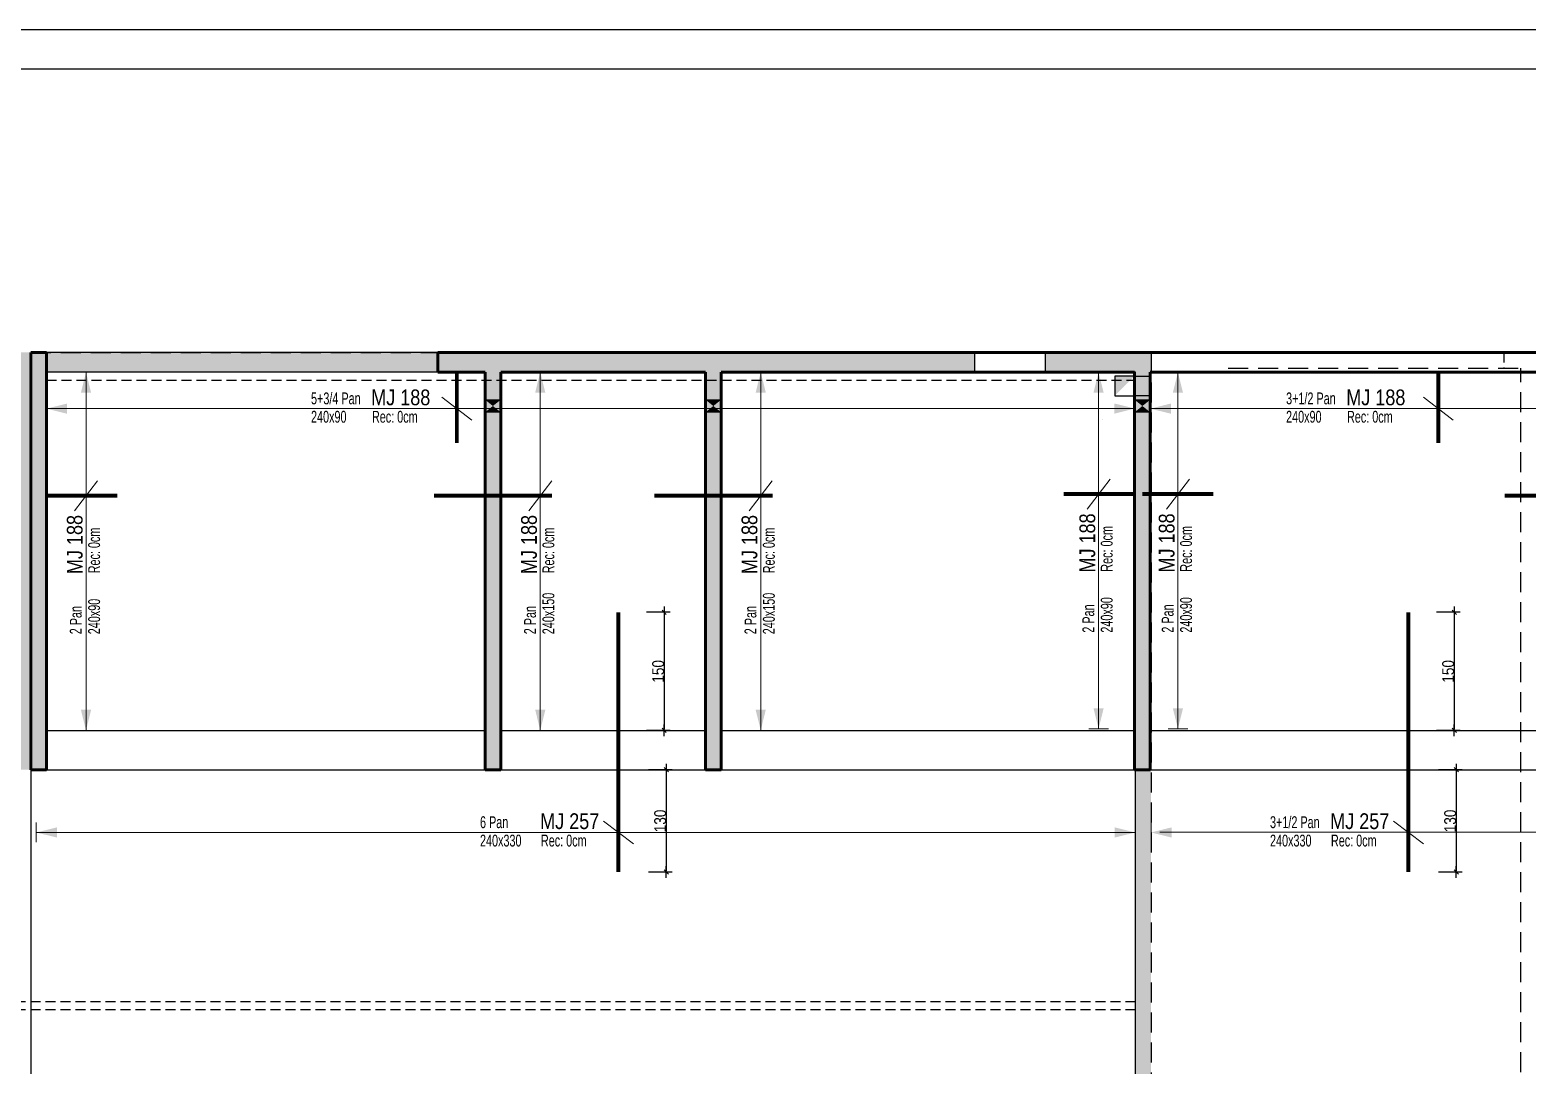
# Model space of a CAD drawing. Header units: millimetres. Extents: x 12821 to 19311, y -3644 to -409.
# Drawn here: x 15401 to 17303, y -1724 to -409 of the extents above; entities that cross this region are included whole.
import ezdxf

# ---------------------------------------------------------------- set-up
doc = ezdxf.new("R2010")
doc.units = ezdxf.units.MM
doc.linetypes.add('CACHE', pattern=[9.525, 6.35, -3.175])
doc.linetypes.add('CACHEX2', pattern=[19.05, 12.7, -6.35])
for name, color, linetype in [('01-Cad  2', 1, 'Continuous'), ('01_ARMA_INF', 50, 'Continuous'), ('01_cote_gen', 4, 'Continuous'), ('01_linteaux', 2, 'Continuous'), ('01_murs_sup', 2, 'CACHEX2'), ('01_resv', 32, 'Continuous'), ('01_texte', 230, 'Continuous'), ('AA_COTES', 2, 'Continuous')]:
    doc.layers.add(name, color=color, linetype=linetype)
doc.layers.add('01_murs_coup', color=5, linetype='Continuous', lineweight=60)
doc.styles.add('PATIO', font='ARIALN.TTF')
doc.styles.add('STYLE2', font='ARIALN.TTF')
doc.dimstyles.new('JB50', dxfattribs={"dimscale": 0.1, "dimtxt": 150, "dimasz": 15, "dimexe": 0.1, "dimexo": 0.1, "dimgap": 0.09, "dimtad": 1, "dimdec": 1, "dimdsep": 46, "dimtxsty": 'STYLE2', "dimblk1": 'BOND_G', "dimblk2": 'BOND_D', "dimsah": 1, "dimcen": 1.5, "dimdle": 0.01, "dimse1": 1, "dimse2": 1, "dimclrd": 4, "dimclre": 2, "dimclrt": 6, "dimazin": 2, "dimtfac": 2.333333, "dimtdec": 1, "dimtix": 1, "dimtmove": 2, "dimatfit": 3, "dimldrblk": 'BOND_G', "dimfxl": 1, "dimtolj": 1, "dimtzin": 0, "dimarcsym": 0})

# ---------------------------------------------------------------- blocks, each defined once
blk = doc.blocks.new('BOND_G')
at = {"layer": 'AA_COTES', "color": 0}
for p, q in [((0, -5), (0, 15)), ((5, 0), (-5, 0)), ((1.8, 1.8), (-1.8, -1.8))]:
    blk.add_line(p, q, dxfattribs=at)
blk = doc.blocks.new('BOND_D')
at = {"layer": 'AA_COTES', "color": 0}
for p, q in [((5, 0), (-5, 0)), ((-1.8, -1.8), (1.8, 1.8)), ((0, 5), (0, -15))]:
    blk.add_line(p, q, dxfattribs=at)
blk = doc.blocks.new('*D1585')
at = {"layer": '01_cote_gen', "color": 4, "lineweight": -2, "transparency": 16777216}
blk.add_line((16206.7, -1150.7), (16206.7, -1297.7), dxfattribs=at)
at = {"layer": 'Defpoints', "color": 0, "transparency": 16777216}
for p in [(16148.6, -1149.2), (16148.6, -1299.2), (16206.7, -1299.2)]:
    blk.add_point(p, dxfattribs=at)
at = {"layer": '01_cote_gen', "color": 4, "lineweight": -2, "transparency": 16777216, "xscale": 1.5, "yscale": 1.5, "zscale": 1.5}
for name, p, rotation in [('BOND_G', (16206.7, -1149.2), 90), ('BOND_D', (16206.7, -1299.2), 270)]:
    blk.add_blockref(name, p, dxfattribs=dict(at, rotation=rotation))
at = {"layer": '01_cote_gen', "color": 6, "transparency": 16777216, "insert": (16199.1, -1224.2), "char_height": 15, "attachment_point": 5, "rotation": 90, "style": 'STYLE2'}
blk.add_mtext('\\A1;150', dxfattribs=at)
blk = doc.blocks.new('*D1586')
at = {"layer": '01_cote_gen', "color": 4, "lineweight": -2, "transparency": 16777216}
blk.add_line((16209.4, -1350.7), (16209.4, -1477.7), dxfattribs=at)
at = {"layer": 'Defpoints', "color": 0, "transparency": 16777216}
for p in [(16152.7, -1349.2), (16148.6, -1479.2), (16209.4, -1479.2)]:
    blk.add_point(p, dxfattribs=at)
at = {"layer": '01_cote_gen', "color": 4, "lineweight": -2, "transparency": 16777216, "xscale": 1.5, "yscale": 1.5, "zscale": 1.5}
for name, p, rotation in [('BOND_G', (16209.4, -1349.2), 90), ('BOND_D', (16209.4, -1479.2), 270)]:
    blk.add_blockref(name, p, dxfattribs=dict(at, rotation=rotation))
at = {"layer": '01_cote_gen', "color": 6, "transparency": 16777216, "insert": (16201.7, -1414.2), "char_height": 15, "attachment_point": 5, "rotation": 90, "style": 'STYLE2'}
blk.add_mtext('\\A1;130', dxfattribs=at)
blk = doc.blocks.new('*D1605')
at = {"layer": '01_cote_gen', "color": 4, "lineweight": -2, "transparency": 16777216}
blk.add_line((17210.2, -1150.7), (17210.2, -1297.7), dxfattribs=at)
at = {"layer": 'Defpoints', "color": 0, "transparency": 16777216}
for p in [(17152, -1149.2), (17152, -1299.2), (17210.2, -1299.2)]:
    blk.add_point(p, dxfattribs=at)
at = {"layer": '01_cote_gen', "color": 4, "lineweight": -2, "transparency": 16777216, "xscale": 1.5, "yscale": 1.5, "zscale": 1.5}
for name, p, rotation in [('BOND_G', (17210.2, -1149.2), 90), ('BOND_D', (17210.2, -1299.2), 270)]:
    blk.add_blockref(name, p, dxfattribs=dict(at, rotation=rotation))
at = {"layer": '01_cote_gen', "color": 6, "transparency": 16777216, "insert": (17202.5, -1224.2), "char_height": 15, "attachment_point": 5, "rotation": 90, "style": 'STYLE2'}
blk.add_mtext('\\A1;150', dxfattribs=at)
blk = doc.blocks.new('*D1606')
at = {"layer": '01_cote_gen', "color": 4, "lineweight": -2, "transparency": 16777216}
blk.add_line((17212.8, -1350.7), (17212.8, -1477.7), dxfattribs=at)
at = {"layer": 'Defpoints', "color": 0, "transparency": 16777216}
for p in [(17156.1, -1349.2), (17152, -1479.2), (17212.8, -1479.2)]:
    blk.add_point(p, dxfattribs=at)
at = {"layer": '01_cote_gen', "color": 4, "lineweight": -2, "transparency": 16777216, "xscale": 1.5, "yscale": 1.5, "zscale": 1.5}
for name, p, rotation in [('BOND_G', (17212.8, -1349.2), 90), ('BOND_D', (17212.8, -1479.2), 270)]:
    blk.add_blockref(name, p, dxfattribs=dict(at, rotation=rotation))
at = {"layer": '01_cote_gen', "color": 6, "transparency": 16777216, "insert": (17205.1, -1414.2), "char_height": 15, "attachment_point": 5, "rotation": 90, "style": 'STYLE2'}
blk.add_mtext('\\A1;130', dxfattribs=at)

msp = doc.modelspace()

# ---------------------------------------------------------------- hatches: boundary and pattern name
at = {"layer": '01_murs_sup'}
h = msp.add_hatch(dxfattribs=at)
h.set_pattern_fill('DASH', color=256, scale=2.5, angle=135)
h.set_pattern_definition([(135, (-2358.358, 22280.722), (-11.2253202, 9e-16), [7.9375, -7.9375])])
h.paths.add_polyline_path([(16601.06, -819.18), (15402.16, -819.18), (15402.16, -1349.18), (15422.16, -1349.18), (15422.16, -844.18), (15979.16, -844.18), (15979.16, -1349.18), (15999.16, -1349.18), (15999.16, -844.18), (16259.16, -844.18), (16259.16, -1349.18), (16279.16, -1349.18), (16279.16, -844.18), (16601.06, -844.18)])
h.paths.add_polyline_path([(16825.16, -819.18), (16691.06, -819.18), (16691.06, -844.18), (16805.16, -844.18), (16805.16, -2452.18), (16544.16, -2452.18), (16544.16, -1899.18), (16382.36, -1899.18), (16382.36, -1919.18), (16387.16, -1919.18), (16387.16, -2452.18), (16380.16, -2452.18), (16380.16, -2477.18), (16388.16, -2477.18), (16388.16, -2611.15), (16404.16, -2611.15), (16404.16, -2477.18), (16415.16, -2477.18), (16415.16, -2452.18), (16404.16, -2452.18), (16404.16, -1919.18), (16525.16, -1919.18), (16525.16, -2452.18), (16521.85, -2452.18), (16521.85, -2477.18), (16524.16, -2477.18), (16524.16, -2611.15), (16540.16, -2611.15), (16540.16, -2477.18), (16825.16, -2477.18)])
h.paths.add_polyline_path([(16267.16, -1919.18), (16279.16, -1919.18), (16279.16, -1899.18), (16249.16, -1899.18), (16249.16, -2452.18), (15999.16, -2452.18), (15999.16, -1949.18), (15979.16, -1949.18), (15979.16, -2452.18), (15422.16, -2452.18), (15422.16, -1949.18), (15402.16, -1949.18), (15402.16, -2477.18), (16272.16, -2477.18), (16272.16, -2452.18), (16267.16, -2452.18)])
h.paths.add_polyline_path([(14007.16, -844.18), (14007.16, -844.18), (14007.16, -1398.14), (14267.16, -1398.14), (14267.16, -1380.14), (14212.16, -1380.14), (14212.17, -1142.18), (14192.17, -1142.17), (14192.16, -1380.14), (14027.16, -1380.14), (14027.16, -1032.18), (14035.16, -1032.18), (14035.16, -1014.18), (14027.16, -1014.18), (14027.16, -844.18), (14377.16, -844.18), (14377.16, -1014.18), (14137.16, -1014.18), (14137.16, -1032.18), (14192.17, -1032.18), (14192.17, -1040.18), (14212.17, -1040.18), (14212.17, -1032.18), (14377.16, -1032.18), (14377.16, -1380.14), (14369.16, -1380.14), (14369.16, -1398.14), (14395.16, -1398.14), (14395.16, -844.18), (14803.16, -844.18), (14803.16, -1349.18), (14823.16, -1349.18), (14823.16, -844.18), (15380.16, -844.18), (15380.16, -1349.18), (15400.16, -1349.18), (15400.16, -819.18), (14007.16, -819.18)])

# ---------------------------------------------------------------- linework, layer by layer
at = {"layer": '01-Cad  2'}
for p, q in [((19310.7, -409.44), (12820.7, -409.44)), ((19260.7, -459.44), (12870.7, -459.44))]:
    msp.add_line(p, q, dxfattribs=at)
at = {"layer": '01_ARMA_INF', "linetype": 'CACHE', "lineweight": 0, "ltscale": 4, "const_width": 5, "flags": 128}
for points in [[(15943.38, -844.18), (15943.38, -934.18)], [(17189.99, -844.18), (17189.99, -934.18)], [(15422.15, -1001.08), (15512.15, -1001.08)], [(15914.37, -1001.08), (16064.37, -1001.08)], [(16194.37, -1001.08), (16344.37, -1001.08)], [(16714.16, -999.07), (16804.16, -999.07)], [(16814.16, -999.07), (16904.16, -999.07)], [(17274.37, -1001.08), (17424.37, -1001.08)], [(16148.57, -1479.18), (16148.57, -1149.18)], [(17152, -1479.18), (17152, -1149.18)]]:
    msp.add_lwpolyline(points, dxfattribs=at)
at = {"layer": '01_linteaux'}
for p, q in [((15919.16, -819.18), (15422.15, -819.18)), ((15919.16, -844.18), (15422.15, -844.18)), ((15422.2, -1299.18), (15979.22, -1299.17)), ((15999.22, -1299.17), (16259.22, -1299.17)), ((16279.22, -1299.17), (16804.22, -1299.17)), ((16824.22, -1299.17), (17339.22, -1299.17)), ((15402.15, -1349.18), (15402.16, -1949.18)), ((15422.2, -1349.18), (15979.22, -1349.17)), ((15999.22, -1349.17), (16259.22, -1349.17)), ((16279.22, -1349.17), (16804.22, -1349.17)), ((16805.16, -1949.18), (16805.16, -1349.17)), ((16824.16, -1349.18), (17339.22, -1349.17))]:
    msp.add_line(p, q, dxfattribs=at)
at = {"layer": '01_murs_coup'}
for p, q in [((15402.15, -819.18), (15402.15, -1349.18)), ((15402.15, -819.18), (15422.15, -819.18)), ((15402.15, -819.18), (15402.15, -1349.18)), ((15402.15, -819.18), (15422.15, -819.18)), ((15422.15, -819.18), (15422.15, -1349.18)), ((15919.16, -819.18), (17510.16, -819.18)), ((15919.16, -819.18), (17510.16, -819.18)), ((15919.16, -844.18), (15919.16, -819.18)), ((15422.15, -844.18), (15422.15, -1349.18)), ((15919.16, -844.18), (15979.16, -844.18)), ((15979.11, -844.18), (15979.16, -844.18)), ((15979.11, -844.18), (15979.16, -844.18)), ((15979.16, -1349.17), (15979.16, -844.18)), ((15979.16, -1349.17), (15979.16, -844.18)), ((15999.16, -1349.17), (15999.16, -844.18)), ((15999.16, -844.18), (16259.16, -844.18)), ((15999.16, -1349.17), (15999.16, -844.18)), ((15999.16, -844.18), (16259.16, -844.18)), ((16259.16, -1349.17), (16259.16, -844.18)), ((16259.16, -1349.17), (16259.16, -844.18)), ((16279.16, -1349.17), (16279.16, -844.18)), ((16279.16, -844.18), (16804.16, -844.18)), ((16279.16, -1349.17), (16279.16, -844.18)), ((16279.16, -844.18), (16804.16, -844.18)), ((16804.16, -844.18), (16804.16, -1349.17)), ((16804.16, -844.18), (16804.16, -1349.17)), ((16824.16, -844.18), (16824.16, -1349.17)), ((16824.16, -844.18), (17339.16, -844.18)), ((16824.16, -844.18), (16824.16, -1349.17)), ((16824.16, -844.18), (17339.16, -844.18)), ((15402.2, -1349.18), (15422.2, -1349.18)), ((15422.2, -1349.18), (15402.2, -1349.18)), ((15402.2, -1349.18), (15422.2, -1349.18)), ((15422.2, -1349.18), (15402.2, -1349.18)), ((15979.16, -1349.17), (15999.16, -1349.17)), ((15979.16, -1349.17), (15999.16, -1349.17)), ((16259.16, -1349.17), (16279.16, -1349.17)), ((16259.16, -1349.17), (16279.16, -1349.17)), ((16804.16, -1349.17), (16824.16, -1349.17)), ((16804.16, -1349.17), (16824.16, -1349.17))]:
    msp.add_line(p, q, dxfattribs=at)
at = {"layer": '01_murs_sup', "ltscale": 2}
for p, q in [((15402.15, -819.18), (15422.15, -819.18)), ((15402.15, -819.18), (15422.15, -819.18)), ((15402.16, -819.18), (16601.06, -819.18)), ((15402.16, -1349.18), (15402.16, -819.18)), ((15402.16, -819.18), (16601.06, -819.18)), ((15402.16, -1349.18), (15402.16, -819.18)), ((16601.06, -819.18), (16601.06, -844.18)), ((16601.06, -819.18), (16601.06, -844.18)), ((16691.06, -819.18), (16825.16, -819.18)), ((16691.06, -844.18), (16691.06, -819.18)), ((16691.06, -819.18), (16825.16, -819.18)), ((16691.06, -844.18), (16691.06, -819.18)), ((16825.16, -819.18), (16825.16, -2477.18)), ((16825.16, -819.18), (16825.16, -2477.18)), ((15979.16, -844.18), (15422.16, -844.18)), ((15422.16, -844.18), (15422.16, -1349.18)), ((15979.16, -844.18), (15422.16, -844.18)), ((15422.16, -844.18), (15422.16, -1349.18)), ((15979.16, -1349.18), (15979.16, -844.18)), ((15979.16, -1349.18), (15979.16, -844.18)), ((16259.16, -844.18), (15999.16, -844.18)), ((15999.16, -844.18), (15999.16, -1349.18)), ((16259.16, -844.18), (15999.16, -844.18)), ((15999.16, -844.18), (15999.16, -1349.18)), ((16259.16, -1349.18), (16259.16, -844.18)), ((16259.16, -1349.18), (16259.16, -844.18)), ((16601.06, -844.18), (16279.16, -844.18)), ((16279.16, -844.18), (16279.16, -1349.18)), ((16601.06, -844.18), (16279.16, -844.18)), ((16279.16, -844.18), (16279.16, -1349.18)), ((16805.16, -844.18), (16691.06, -844.18)), ((16805.16, -844.18), (16691.06, -844.18)), ((16805.16, -2452.18), (16805.16, -844.18)), ((16805.16, -2452.18), (16805.16, -844.18)), ((16923.16, -839.18), (17294.68, -839.18)), ((16923.16, -839.18), (17294.68, -839.18)), ((17294.68, -2457.18), (17294.68, -839.18)), ((17294.68, -2457.18), (17294.68, -839.18)), ((15422.15, -1349.18), (15402.15, -1349.18)), ((15422.15, -1349.18), (15402.15, -1349.18)), ((15422.16, -1349.18), (15402.16, -1349.18)), ((15422.16, -1349.18), (15402.16, -1349.18)), ((15979.16, -1349.18), (15999.16, -1349.18)), ((15999.16, -1349.18), (15979.16, -1349.18)), ((15979.16, -1349.18), (15999.16, -1349.18)), ((15999.16, -1349.18), (15979.16, -1349.18)), ((16259.16, -1349.18), (16279.16, -1349.18)), ((16279.16, -1349.18), (16259.16, -1349.18)), ((16259.16, -1349.18), (16279.16, -1349.18)), ((16279.16, -1349.18), (16259.16, -1349.18)), ((16804.16, -1349.18), (16824.16, -1349.18)), ((16804.16, -1349.18), (16824.16, -1349.18))]:
    msp.add_line(p, q, dxfattribs=at)
at = {"layer": '01_murs_sup'}
for p, q in [((17273.16, -819.18), (17273.16, -839.18)), ((17273.16, -819.18), (17273.16, -839.18)), ((15422.15, -854.18), (16804.16, -854.28)), ((15422.15, -854.18), (16804.16, -854.28)), ((16805.16, -1644.19), (14212.16, -1644.17)), ((16805.16, -1644.19), (14212.16, -1644.17)), ((16805.16, -1654.19), (14212.16, -1654.17)), ((16805.16, -1654.19), (14212.16, -1654.17))]:
    msp.add_line(p, q, dxfattribs=at)
at = {"layer": '01_resv'}
for p, q in [((16804.16, -849.14), (16779.16, -849.14)), ((16779.16, -849.14), (16779.16, -874.14)), ((16804.16, -849.14), (16779.16, -849.14)), ((16804.16, -849.14), (16804.16, -849.14)), ((16804.16, -849.14), (16824.16, -849.14)), ((16804.16, -874.14), (16804.16, -849.14)), ((16804.16, -874.14), (16804.16, -849.14)), ((16824.16, -849.14), (16824.16, -874.14)), ((16779.16, -874.14), (16804.16, -874.14)), ((16824.16, -874.14), (16804.16, -874.14)), ((16824.16, -874.14), (16804.16, -874.14)), ((15979.16, -879.13), (15979.16, -879.13)), ((15979.16, -879.13), (15999.16, -879.13)), ((15979.16, -895.13), (15979.16, -879.13)), ((15999.16, -879.13), (15999.16, -895.13)), ((15999.16, -895.13), (15999.16, -879.13)), ((16259.16, -879.13), (16259.16, -879.13)), ((16259.16, -879.13), (16279.16, -879.13)), ((16259.16, -895.13), (16259.16, -879.13)), ((16279.16, -879.13), (16279.16, -895.13)), ((16279.16, -895.13), (16279.16, -879.13)), ((16804.11, -879.13), (16804.11, -879.13)), ((16804.11, -879.13), (16824.11, -879.13)), ((16804.11, -895.13), (16804.11, -879.13)), ((16824.11, -879.13), (16824.11, -895.13)), ((16824.11, -895.13), (16824.11, -879.13)), ((15999.16, -895.13), (15979.16, -895.13)), ((16279.16, -895.13), (16259.16, -895.13)), ((16763.86, -903.85), (16763.86, -903.85)), ((16824.11, -895.13), (16804.11, -895.13))]:
    msp.add_line(p, q, dxfattribs=at)
for points in [[(16779.16, -874.14), (16779.16, -849.14), (16804.16, -849.14)], [(16804.16, -849.14), (16824.16, -849.14), (16824.16, -874.14), (16804.16, -874.14)], [(15979.16, -879.13), (15999.16, -879.13), (15999.16, -895.13), (15979.16, -895.13)], [(16259.16, -879.13), (16279.16, -879.13), (16279.16, -895.13), (16259.16, -895.13)], [(16804.11, -879.13), (16824.11, -879.13), (16824.11, -895.13), (16804.11, -895.13)]]:
    msp.add_solid(points, dxfattribs=at)
at = {"layer": '01_texte', "linetype": 'Continuous', "lineweight": 0}
for p, q in [((15459.88, -844.18), (15484.84, -844.18)), ((15472.36, -1299.17), (15472.36, -844.18)), ((16036.85, -844.18), (16061.81, -844.18)), ((16049.33, -1299.17), (16049.33, -844.18)), ((16316.85, -844.18), (16341.81, -844.18)), ((16329.33, -1299.17), (16329.33, -844.18)), ((16746, -844.21), (16770.96, -844.21)), ((16758.48, -1297.16), (16758.48, -844.21)), ((16846.75, -844.18), (16871.71, -844.18)), ((16859.23, -1297.16), (16859.23, -844.18)), ((15422.15, -878.03), (15422.15, -902.99)), ((15422.15, -890.51), (16804.59, -890.39)), ((15924.35, -876), (15962.42, -905.01)), ((16804.59, -877.91), (16804.59, -902.87)), ((16824.16, -878.02), (16824.16, -902.98)), ((16824.16, -890.5), (17615.16, -890.5)), ((17170.96, -876), (17209.03, -905.01)), ((15457.85, -1020.12), (15486.86, -982.04)), ((16034.83, -1020.12), (16063.84, -982.04)), ((16314.83, -1020.12), (16343.84, -982.04)), ((16743.98, -1018.1), (16772.99, -980.03)), ((16844.73, -1018.1), (16873.74, -980.03)), ((15459.88, -1299.17), (15484.84, -1299.17)), ((16036.85, -1299.17), (16061.81, -1299.17)), ((16316.85, -1299.17), (16341.81, -1299.17)), ((16746, -1297.16), (16770.96, -1297.16)), ((16846.75, -1297.16), (16871.71, -1297.16)), ((15409.24, -1416.4), (15409.24, -1441.37)), ((16129.74, -1414.38), (16167.81, -1443.39)), ((16805.16, -1416.4), (16805.16, -1441.37)), ((16825.16, -1416.4), (16825.16, -1441.37)), ((17133.17, -1414.38), (17171.24, -1443.39)), ((15409.24, -1428.88), (16805.16, -1428.88)), ((16836.16, -1428.38), (17615.16, -1428.38))]:
    msp.add_line(p, q, dxfattribs=at)
for points in [[(15472.36, -844.18), (15465.9, -870.27), (15472.36, -870.27)], [(15472.36, -844.18), (15478.82, -870.27), (15472.36, -870.27)], [(16049.33, -844.18), (16042.87, -870.27), (16049.33, -870.27)], [(16049.33, -844.18), (16055.79, -870.27), (16049.33, -870.27)], [(16329.33, -844.18), (16322.87, -870.27), (16329.33, -870.27)], [(16329.33, -844.18), (16335.79, -870.27), (16329.33, -870.27)], [(16758.48, -844.21), (16752.02, -870.31), (16758.48, -870.31)], [(16758.48, -844.21), (16764.94, -870.31), (16758.48, -870.31)], [(16859.23, -844.18), (16852.77, -870.27), (16859.23, -870.27)], [(16859.23, -844.18), (16865.69, -870.27), (16859.23, -870.27)], [(15422.15, -890.51), (15448.24, -884.05), (15448.24, -890.51)], [(15422.15, -890.51), (15448.24, -896.97), (15448.24, -890.51)], [(16804.59, -890.39), (16778.5, -883.93), (16778.5, -890.39)], [(16804.59, -890.39), (16778.5, -896.85), (16778.5, -890.39)], [(16824.16, -890.5), (16850.26, -884.04), (16850.26, -890.5)], [(16824.16, -890.5), (16850.26, -896.96), (16850.26, -890.5)], [(15472.36, -1299.17), (15465.9, -1273.08), (15472.36, -1273.08)], [(15472.36, -1299.17), (15478.82, -1273.08), (15472.36, -1273.08)], [(16049.33, -1299.17), (16042.87, -1273.08), (16049.33, -1273.08)], [(16049.33, -1299.17), (16055.79, -1273.08), (16049.33, -1273.08)], [(16329.33, -1299.17), (16322.87, -1273.08), (16329.33, -1273.08)], [(16329.33, -1299.17), (16335.79, -1273.08), (16329.33, -1273.08)], [(16758.48, -1297.16), (16752.02, -1271.06), (16758.48, -1271.06)], [(16758.48, -1297.16), (16764.94, -1271.06), (16758.48, -1271.06)], [(16859.23, -1297.16), (16852.77, -1271.06), (16859.23, -1271.06)], [(16859.23, -1297.16), (16865.69, -1271.06), (16859.23, -1271.06)], [(15409.24, -1428.88), (15435.34, -1422.42), (15435.34, -1428.88)], [(16805.16, -1428.88), (16779.06, -1422.42), (16779.06, -1428.88)], [(16825.16, -1428.88), (16851.26, -1422.42), (16851.26, -1428.88)], [(15409.24, -1428.88), (15435.34, -1435.34), (15435.34, -1428.88)], [(16805.16, -1428.88), (16779.06, -1435.34), (16779.06, -1428.88)], [(16825.16, -1428.88), (16851.26, -1435.34), (16851.26, -1428.88)]]:
    msp.add_solid(points, dxfattribs=at)

# ---------------------------------------------------------------- texts
at = {"layer": '01_texte', "ltscale": 5, "style": 'PATIO', "width": 0.8}
for s, p in [('5+3/4 Pan', (15758.15, -884.97)), ('3+1/2 Pan', (16996.59, -884.97)), ('240x90', (15758.15, -908.31)), ('Rec: 0cm', (15835.55, -908.31)), ('240x90', (16996.59, -908.3)), ('Rec: 0cm', (17073.99, -908.3)), ('6 Pan', (15972.77, -1423.35)), ('3+1/2 Pan', (16976.2, -1423.35)), ('240x330', (15972.77, -1446.69)), ('Rec: 0cm', (16050.17, -1446.69)), ('240x330', (16976.2, -1446.69)), ('Rec: 0cm', (17053.59, -1446.69))]:
    msp.add_text(s, height=15, dxfattribs=at).set_placement(p)
at = {"layer": '01_texte', "ltscale": 5, "style": 'PATIO'}
for s, p in [('MJ 188', (15834.55, -886.18)), ('MJ 188', (17072.99, -886.18)), ('MJ 257', (16049.17, -1424.56)), ('MJ 257', (17052.6, -1424.56))]:
    msp.add_text(s, height=20, dxfattribs=at).set_placement(p)
for p in [(15468.03, -1100.69), (16045.01, -1100.69), (16325.01, -1100.69), (16754.16, -1098.68), (16854.91, -1098.68)]:
    msp.add_text('MJ 188', height=20, rotation=90, dxfattribs=at).set_placement(p)
at = {"layer": '01_texte', "ltscale": 5, "style": 'PATIO', "width": 0.8}
for s, p in [('Rec: 0cm', (15490.16, -1099.69)), ('Rec: 0cm', (16067.14, -1099.69)), ('Rec: 0cm', (16347.14, -1099.69)), ('Rec: 0cm', (16776.29, -1097.68)), ('Rec: 0cm', (16877.04, -1097.68)), ('240x90', (15490.16, -1177.09)), ('240x150', (16067.14, -1177.09)), ('240x150', (16347.14, -1177.09)), ('2 Pan', (16752.95, -1175.08)), ('240x90', (16776.29, -1175.08)), ('2 Pan', (16853.7, -1175.08)), ('240x90', (16877.04, -1175.08)), ('2 Pan', (15466.83, -1177.09)), ('2 Pan', (16043.8, -1177.09)), ('2 Pan', (16323.8, -1177.09))]:
    msp.add_text(s, height=15, rotation=90, dxfattribs=at).set_placement(p)

# ---------------------------------------------------------------- dimensions: what is measured, and where the dimension line sits
at = {"layer": '01_cote_gen'}
for base, p1, p2, picture, middle in [((16206.73, -1299.17), (16148.57, -1149.18), (16148.57, -1299.17), '*D1585', (16199.06, -1224.18)), ((17210.16, -1299.17), (17152, -1149.18), (17152, -1299.17), '*D1605', (17202.49, -1224.18)), ((16209.38, -1479.18), (16152.7, -1349.17), (16148.57, -1479.18), '*D1586', (16201.71, -1414.18)), ((17212.81, -1479.18), (17156.13, -1349.17), (17152, -1479.18), '*D1606', (17205.14, -1414.18))]:
    dim = msp.add_linear_dim(base=base, p1=p1, p2=p2, angle=90, dimstyle='JB50', dxfattribs=at)
    dim.commit()
    dim.dimension.update_dxf_attribs({"geometry": picture, "text_midpoint": middle})

doc.saveas('drawing.dxf')
